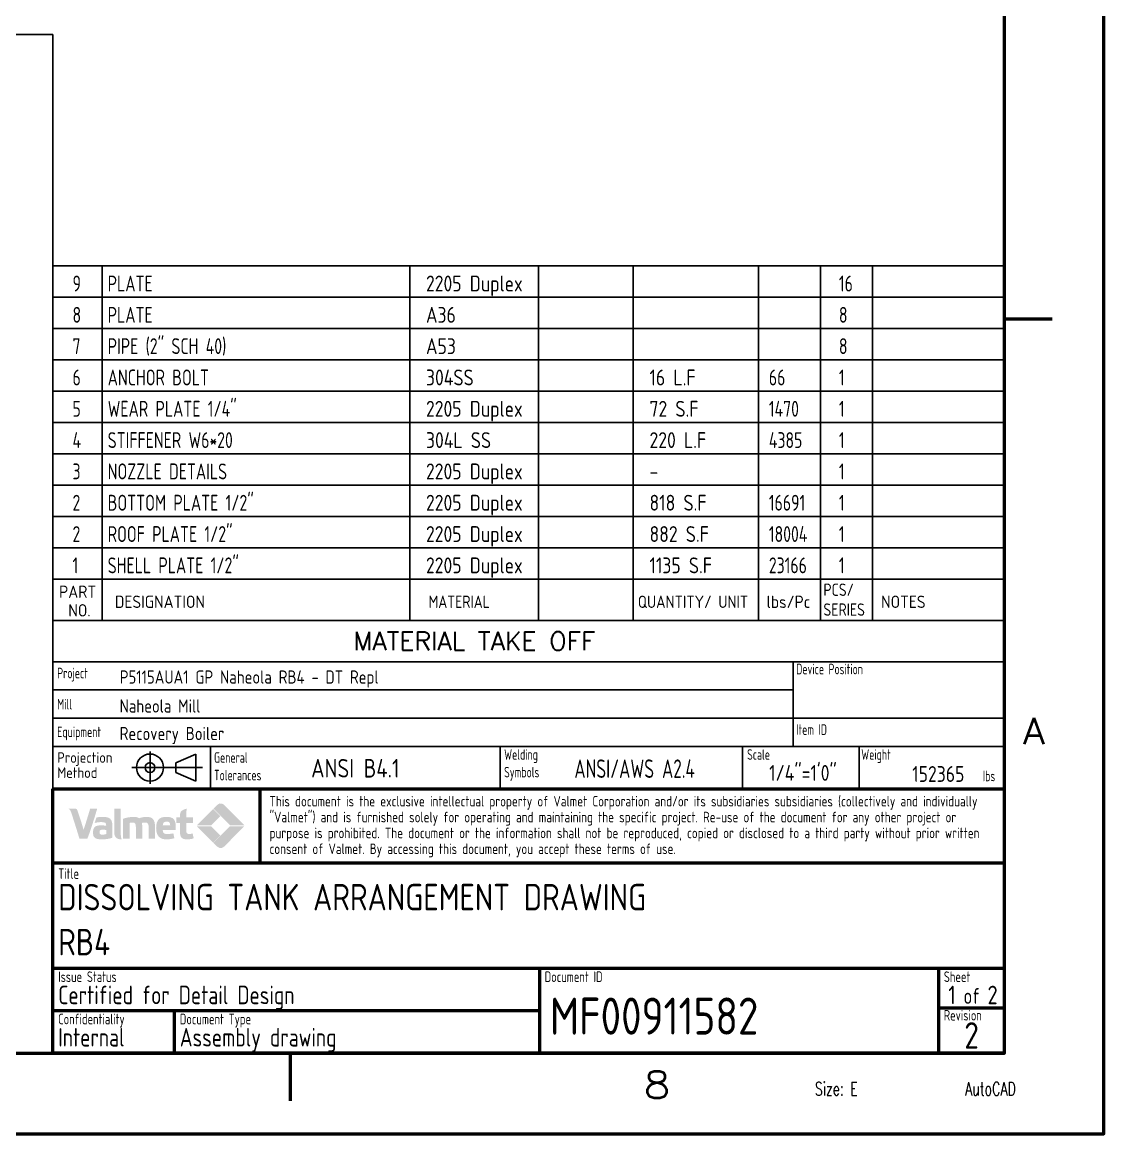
# Model space of a CAD drawing. Header units: inches. Extents: x 0 to 4731, y 0 to 1632.
# Drawn here: x 1725.4 to 2112, y 0 to 397.2 of the extents above; entities that cross this region are included whole.
import ezdxf
from ezdxf.enums import TextEntityAlignment as Align

# ---------------------------------------------------------------- set-up
doc = ezdxf.new("R2010")
doc.units = ezdxf.units.IN
doc.header["$LTSCALE"] = 48
doc.header["$MEASUREMENT"] = 0
for name, color, linetype, lineweight in [('AM_4', 93, 'Continuous', 25), ('AM_6', 140, 'Continuous', 35), ('AM_BOR', 255, 'Continuous', 50), ('Equipment-AM_0', 7, 'Continuous', 50)]:
    doc.layers.add(name, color=color, linetype=linetype, lineweight=lineweight)
doc.layers.add('Valmet text', color=9, linetype='Continuous')
for name, color, linetype, true_color in [('Valmet_logo_color_gray_solid', 7, 'Continuous', 0x4c4d4f), ('Valmet_logo_color_green_solid', 7, 'Continuous', 0x50b948), ('Valmet_logo_color_lightgray_solid', 7, 'Continuous', 0xbdbdbd)]:
    doc.layers.add(name, color=color, linetype=linetype, true_color=true_color)
doc.styles.add('ACISOTS', font='isocp.shx', dxfattribs={"width": 0.75, "height": 1})
doc.styles.add('KPOYTITLE', font='isocp.shx')
doc.styles.add('simplex', font='simplex.shx', dxfattribs={"width": 0.75})
doc.styles.add('SLDTEXTSTYLE0', font='ISOCP', dxfattribs={"width": 0.96})
doc.styles.get("Standard").update_dxf_attribs({"font": 'ROMANS.SHX', "width": 0.7})

# ---------------------------------------------------------------- blocks, each defined once
blk = doc.blocks.new('PE_FR_E')
at = {"layer": 'AM_BOR'}
for p, q in [((1098.85, 154.08), (1107.85, 154.08)), ((963.75, 15.25), (963.75, 6.25))]:
    blk.add_line(p, q, dxfattribs=at)
at = {"layer": 'AM_BOR', "color": 9}
blk.add_lwpolyline([(0, 0), (1117.6, 0), (1117.6, 863.6), (0, 863.6)], close=True, dxfattribs=at)
at = {"layer": 'AM_BOR'}
blk.add_lwpolyline([(18.75, 15.25), (1098.85, 15.25), (1098.85, 848.35), (18.75, 848.35)], close=True, dxfattribs=at)
at = {"layer": 'AM_BOR', "style": 'simplex'}
for s, width, p in [('A', 1.063492, (1104.38, 73.67)), ('8', 1.2, (1033.1, 6.75))]:
    blk.add_text(s, height=5, dxfattribs=dict(at, width=width)).set_placement(p, align=Align.CENTER)
at = {"layer": 'AM_BOR', "color": 9, "lineweight": 50, "char_height": 2.5, "attachment_point": 1}
for s, width, insert in [('Size: E', 17.0596, (1062.96, 9.76)), ('AutoCAD', 9.94, (1091.37, 9.76))]:
    blk.add_mtext_dynamic_manual_height_columns(s, width=width, gutter_width=0.875, heights=[0], dxfattribs=dict(at, insert=insert))
at = {"layer": 'AM_BOR', "width": 0.9, "flags": 9}
blk.add_attdef('PENSTYLE', text='', height=1, dxfattribs=at).set_placement((1116.99, 0.33), align=Align.BOTTOM_RIGHT)
blk = doc.blocks.new('SW_NOTE_2')
at = {"color": 0, "linetype": 'Continuous', "lineweight": 0, "char_height": 2, "attachment_point": 1, "style": 'SLDTEXTSTYLE0'}
for s, insert in [('Projection', (0, 2.58)), ('Method', (0, -0.28))]:
    blk.add_mtext(s, dxfattribs=dict(at, insert=insert))
blk = doc.blocks.new('PE_PROJECT')
at = {"color": 7, "linetype": 'Continuous', "lineweight": 25}
for p, q in [((-180, 8), (-180, 24)), ((-180, 24), (0, 24)), ((-40, 8), (-40, 24)), ((0, 8), (0, 24)), ((-180, 18.67), (-40, 18.67)), ((-180, 13.33), (-40, 13.33)), ((-40, 13.33), (0, 13.33)), ((-180, 8), (0, 8)), ((-180, 8), (0, 8)), ((-180, 0), (-180, 8)), ((-150.19, 0), (-150.19, 8)), ((-95.42, 0), (-95.42, 8)), ((-49.6, 0), (-49.6, 8)), ((-27.5, 0), (-27.5, 8)), ((0, 0), (0, 8)), ((0, 0), (0, 8)), ((-180, 0), (0, 0)), ((-180, 0), (0, 0))]:
    blk.add_line(p, q, dxfattribs=at)
at = {"layer": 'Valmet text', "color": 9}
for p, q in [((-161.64, 7.02), (-161.64, 0.92)), ((-156.75, 4.92), (-153, 6.56)), ((-153, 6.56), (-153, 4)), ((-156.75, 4), (-156.75, 4.92)), ((-165.1, 4), (-151.73, 4)), ((-156.75, 4), (-156.75, 3.08)), ((-156.75, 3.08), (-153, 1.44)), ((-153, 1.44), (-153, 4))]:
    blk.add_line(p, q, dxfattribs=at)
for radius in [2.56, 0.927]:
    blk.add_circle((-161.64, 4), radius, dxfattribs=at)
blk.add_blockref('SW_NOTE_2', (-179.18, 4.32), dxfattribs=at)
at = {"layer": 'AM_BOR', "color": 9, "style": 'ACISOTS', "flags": 3}
blk.add_attdef('VERSION', (-16.28, -5.66), '', height=2.5, dxfattribs=at)
at = {"layer": 'Valmet text', "color": 9, "style": 'ACISOTS'}
for s, height, width, p in [('Device Position', 2, 0.75, (-39.42, 21.63)), ('ANSI B4.1', 3.5, 0.9, (-131.17, 2.12))]:
    blk.add_text(s, height=height, dxfattribs=dict(at, width=width)).set_placement(p)
for s, insert, char_height, attachment_point in [('Project', (-179.18, 22.87), 2, 1), ('Mill', (-179.18, 16.98), 2, 1), ('Equipment', (-179.18, 11.75), 2, 1), ('Item ID', (-39.42, 12.18), 2, 1), ('General \\PTolerances', (-149.53, 6.9), 2, 1), ('Welding \\PSymbols', (-94.66, 7.47), 2, 1), ('Scale', (-48.7, 7.47), 2, 1), ('ANSI/AWS A2.4', (-81.38, 5.54), 3.5, 1), ('Ibs', (-1.78, 3.41), 2, 3)]:
    blk.add_mtext(s, dxfattribs=dict(at, insert=insert, char_height=char_height, attachment_point=attachment_point))
at = {"layer": 'Valmet text', "color": 132, "insert": (-27.12, 7.47), "char_height": 2, "attachment_point": 1, "style": 'ACISOTS'}
blk.add_mtext('Weight', dxfattribs=at)
at = {"layer": 'Valmet text', "color": 9, "style": 'ACISOTS', "width": 0.9}
for tag, p, height in [('PROJECT_FULL_NAME', (-167.37, 19.87), 2.5), ('D_P_1', (-39.51, 19.5), 2), ('MILL_NAME', (-167.39, 14.39), 2.5), ('D_P_2', (-39.51, 16.79), 2), ('D_P_3', (-39.51, 13.98), 2), ('EQUIPMENT_TYPE', (-167.39, 9.19), 2.5)]:
    blk.add_attdef(tag, p, '', height=height, dxfattribs=at)
blk.add_attdef('ITEM_ID', text='', height=2.5, dxfattribs=at).set_placement((-23.61, 10.29), align=Align.MIDDLE)
blk.add_attdef('GEN-TITLE-SCA', text='', height=3, dxfattribs=at).set_placement((-38.14, 1.49), align=Align.CENTER)
blk.add_attdef('WEIGHT', text='', height=3, dxfattribs=at).set_placement((-7.61, 1.28), align=Align.RIGHT)
blk = doc.blocks.new('VALMET_LOGO_Colour')
at = {"layer": 'Valmet_logo_color_gray_solid'}
h = blk.add_hatch(color=256, dxfattribs=at)
h.dxf.hatch_style = 1
edge = h.paths.add_edge_path()
edge.add_spline(control_points=[(-11.78, -2.22), (-11.31, -1.07), (-10.44, 1.75), (-10.1, 2.9)], knot_values=[7, 7, 7, 7, 8, 8, 8, 8], degree=3, periodic=0)
edge.add_spline(control_points=[(-10.1, 2.9), (-10.1, 2.9), (-11.3, 2.9), (-11.3, 2.9)], knot_values=[8, 8, 8, 8, 9, 9, 9, 9], degree=3, periodic=0)
edge.add_spline(control_points=[(-11.3, 2.9), (-11.55, 2.07), (-12.13, 0.14), (-12.42, -0.69)], knot_values=[9, 9, 9, 9, 10, 10, 10, 10], degree=3, periodic=0)
edge.add_spline(control_points=[(-12.42, -0.69), (-12.63, 0.1), (-13.19, 1.82), (-13.5, 2.69)], knot_values=[0, 0, 0, 0, 1, 1, 1, 1], degree=3, periodic=0)
edge.add_spline(control_points=[(-13.5, 2.69), (-13.53, 2.77), (-13.63, 2.9), (-13.75, 2.9)], knot_values=[1, 1, 1, 1, 2, 2, 2, 2], degree=3, periodic=0)
edge.add_line((-13.75, 2.9), (-14.94, 2.9))
edge.add_spline(control_points=[(-14.94, 2.9), (-14.94, 2.9), (-14.94, 2.85), (-14.94, 2.85)], knot_values=[3, 3, 3, 3, 4, 4, 4, 4], degree=3, periodic=0)
edge.add_spline(control_points=[(-14.94, 2.85), (-14.94, 2.85), (-14.71, 2.82), (-14.54, 2.31)], knot_values=[4, 4, 4, 4, 5, 5, 5, 5], degree=3, periodic=0)
edge.add_spline(control_points=[(-14.54, 2.31), (-14.2, 1.28), (-13.4, -1.26), (-13.12, -2.22)], knot_values=[5, 5, 5, 5, 6, 6, 6, 6], degree=3, periodic=0)
edge.add_spline(control_points=[(-13.12, -2.22), (-13.12, -2.22), (-11.78, -2.22), (-11.78, -2.22)], knot_values=[6, 6, 6, 6, 7, 7, 7, 7], degree=3, periodic=0)
edge = h.paths.add_edge_path()
edge.add_spline(control_points=[(-7.53, -2.04), (-7.53, -2.04), (-7.53, 0.1), (-7.53, 0.1)], knot_values=[0, 0, 0, 0, 1, 1, 1, 1], degree=3, periodic=0)
edge.add_spline(control_points=[(-7.53, 0.1), (-7.53, 1.18), (-8.04, 1.51), (-9.13, 1.51)], knot_values=[1, 1, 1, 1, 2, 2, 2, 2], degree=3, periodic=0)
edge.add_spline(control_points=[(-9.13, 1.51), (-9.67, 1.51), (-9.81, 1.49), (-10.23, 1.39)], knot_values=[2, 2, 2, 2, 3, 3, 3, 3], degree=3, periodic=0)
edge.add_spline(control_points=[(-10.23, 1.39), (-10.23, 1.39), (-10.54, 0.46), (-10.54, 0.46)], knot_values=[3, 3, 3, 3, 4, 4, 4, 4], degree=3, periodic=0)
edge.add_spline(control_points=[(-10.54, 0.46), (-10.24, 0.55), (-9.81, 0.62), (-9.39, 0.62)], knot_values=[4, 4, 4, 4, 5, 5, 5, 5], degree=3, periodic=0)
edge.add_spline(control_points=[(-9.39, 0.62), (-8.68, 0.62), (-8.57, 0.48), (-8.57, -0.02)], knot_values=[5, 5, 5, 5, 6, 6, 6, 6], degree=3, periodic=0)
edge.add_spline(control_points=[(-8.57, -0.02), (-8.84, 0.03), (-9.12, 0.07), (-9.39, 0.07)], knot_values=[6, 6, 6, 6, 7, 7, 7, 7], degree=3, periodic=0)
edge.add_spline(control_points=[(-9.39, 0.07), (-10.26, 0.07), (-10.81, -0.09), (-10.81, -1.12)], knot_values=[7, 7, 7, 7, 8, 8, 8, 8], degree=3, periodic=0)
edge.add_spline(control_points=[(-10.81, -1.12), (-10.81, -2.07), (-10.46, -2.32), (-9.26, -2.32)], knot_values=[8, 8, 8, 8, 9, 9, 9, 9], degree=3, periodic=0)
edge.add_spline(control_points=[(-9.26, -2.32), (-8.72, -2.32), (-8.02, -2.22), (-7.53, -2.04)], knot_values=[9, 9, 9, 9, 10, 10, 10, 10], degree=3, periodic=0)
edge = h.paths.add_edge_path(flags=16)
edge.add_spline(control_points=[(-9.17, -1.51), (-9.6, -1.51), (-9.69, -1.45), (-9.69, -1.08)], knot_values=[1, 1, 1, 1, 2, 2, 2, 2], degree=3, periodic=0)
edge.add_spline(control_points=[(-9.69, -1.08), (-9.69, -0.72), (-9.55, -0.68), (-9.16, -0.68)], knot_values=[2, 2, 2, 2, 3, 3, 3, 3], degree=3, periodic=0)
edge.add_spline(control_points=[(-9.16, -0.68), (-8.94, -0.68), (-8.73, -0.68), (-8.57, -0.73)], knot_values=[3, 3, 3, 3, 4, 4, 4, 4], degree=3, periodic=0)
edge.add_spline(control_points=[(-8.57, -0.73), (-8.57, -0.73), (-8.57, -1.41), (-8.57, -1.41)], knot_values=[4, 4, 4, 4, 5, 5, 5, 5], degree=3, periodic=0)
edge.add_spline(control_points=[(-8.57, -1.41), (-8.74, -1.48), (-8.96, -1.51), (-9.17, -1.51)], knot_values=[0, 0, 0, 0, 1, 1, 1, 1], degree=3, periodic=0)
edge = h.paths.add_edge_path()
edge.add_spline(control_points=[(-6.1, -1.17), (-6.1, -1.17), (-6.1, 2.9), (-6.1, 2.9)], knot_values=[4, 4, 4, 4, 5, 5, 5, 5], degree=3, periodic=0)
edge.add_spline(control_points=[(-6.1, 2.9), (-6.1, 2.9), (-7.2, 2.9), (-7.2, 2.9)], knot_values=[0, 0, 0, 0, 1, 1, 1, 1], degree=3, periodic=0)
edge.add_spline(control_points=[(-7.2, 2.9), (-7.2, 2.9), (-7.2, -1.19), (-7.2, -1.19)], knot_values=[1, 1, 1, 1, 2, 2, 2, 2], degree=3, periodic=0)
edge.add_spline(control_points=[(-7.2, -1.19), (-7.2, -2.48), (-5.93, -2.29), (-5.93, -2.29)], knot_values=[2, 2, 2, 2, 3, 3, 3, 3], degree=3, periodic=0)
edge.add_spline(control_points=[(-5.93, -2.29), (-6.08, -2), (-6.1, -1.51), (-6.1, -1.17)], knot_values=[3, 3, 3, 3, 4, 4, 4, 4], degree=3, periodic=0)
edge = h.paths.add_edge_path()
edge.add_spline(control_points=[(-4.6, -2.22), (-4.6, -2.22), (-4.6, 0.48), (-4.6, 0.48)], knot_values=[17, 17, 17, 17, 18, 18, 18, 18], degree=3, periodic=0)
edge.add_spline(control_points=[(-4.6, 0.48), (-4.45, 0.52), (-4.28, 0.54), (-4.12, 0.54)], knot_values=[0, 0, 0, 0, 1, 1, 1, 1], degree=3, periodic=0)
edge.add_spline(control_points=[(-4.12, 0.54), (-3.62, 0.54), (-3.52, 0.36), (-3.52, -0.3)], knot_values=[1, 1, 1, 1, 2, 2, 2, 2], degree=3, periodic=0)
edge.add_spline(control_points=[(-3.52, -0.3), (-3.52, -0.3), (-3.52, -2.22), (-3.52, -2.22)], knot_values=[2, 2, 2, 2, 3, 3, 3, 3], degree=3, periodic=0)
edge.add_spline(control_points=[(-3.52, -2.22), (-3.52, -2.22), (-2.43, -2.22), (-2.43, -2.22)], knot_values=[3, 3, 3, 3, 4, 4, 4, 4], degree=3, periodic=0)
edge.add_spline(control_points=[(-2.43, -2.22), (-2.43, -2.22), (-2.43, -0.21), (-2.43, -0.21)], knot_values=[4, 4, 4, 4, 5, 5, 5, 5], degree=3, periodic=0)
edge.add_spline(control_points=[(-2.43, -0.21), (-2.43, 0.06), (-2.46, 0.28), (-2.5, 0.48)], knot_values=[5, 5, 5, 5, 6, 6, 6, 6], degree=3, periodic=0)
edge.add_spline(control_points=[(-2.5, 0.48), (-2.32, 0.52), (-2.09, 0.54), (-1.95, 0.54)], knot_values=[6, 6, 6, 6, 7, 7, 7, 7], degree=3, periodic=0)
edge.add_spline(control_points=[(-1.95, 0.54), (-1.46, 0.54), (-1.35, 0.36), (-1.35, -0.3)], knot_values=[7, 7, 7, 7, 8, 8, 8, 8], degree=3, periodic=0)
edge.add_spline(control_points=[(-1.35, -0.3), (-1.35, -0.3), (-1.35, -2.22), (-1.35, -2.22)], knot_values=[8, 8, 8, 8, 9, 9, 9, 9], degree=3, periodic=0)
edge.add_spline(control_points=[(-1.35, -2.22), (-1.35, -2.22), (-0.26, -2.22), (-0.26, -2.22)], knot_values=[9, 9, 9, 9, 10, 10, 10, 10], degree=3, periodic=0)
edge.add_spline(control_points=[(-0.26, -2.22), (-0.26, -2.22), (-0.26, -0.21), (-0.26, -0.21)], knot_values=[10, 10, 10, 10, 11, 11, 11, 11], degree=3, periodic=0)
edge.add_spline(control_points=[(-0.26, -0.21), (-0.26, 1.09), (-0.71, 1.51), (-1.72, 1.51)], knot_values=[11, 11, 11, 11, 12, 12, 12, 12], degree=3, periodic=0)
edge.add_spline(control_points=[(-1.72, 1.51), (-2.13, 1.51), (-2.59, 1.41), (-2.98, 1.28)], knot_values=[12, 12, 12, 12, 13, 13, 13, 13], degree=3, periodic=0)
edge.add_spline(control_points=[(-2.98, 1.28), (-3.2, 1.44), (-3.5, 1.51), (-3.89, 1.51)], knot_values=[13, 13, 13, 13, 14, 14, 14, 14], degree=3, periodic=0)
edge.add_spline(control_points=[(-3.89, 1.51), (-4.54, 1.51), (-5.22, 1.36), (-5.69, 1.19)], knot_values=[14, 14, 14, 14, 15, 15, 15, 15], degree=3, periodic=0)
edge.add_spline(control_points=[(-5.69, 1.19), (-5.69, 1.19), (-5.69, -2.22), (-5.69, -2.22)], knot_values=[15, 15, 15, 15, 16, 16, 16, 16], degree=3, periodic=0)
edge.add_spline(control_points=[(-5.69, -2.22), (-5.69, -2.22), (-4.6, -2.22), (-4.6, -2.22)], knot_values=[16, 16, 16, 16, 17, 17, 17, 17], degree=3, periodic=0)
edge = h.paths.add_edge_path()
edge.add_spline(control_points=[(3.27, -0.73), (3.37, 1.14), (2.85, 1.51), (1.64, 1.51)], knot_values=[7, 7, 7, 7, 8, 8, 8, 8], degree=3, periodic=0)
edge.add_spline(control_points=[(1.64, 1.51), (0.6, 1.51), (-0.07, 1.08), (-0.07, -0.38)], knot_values=[0, 0, 0, 0, 1, 1, 1, 1], degree=3, periodic=0)
edge.add_spline(control_points=[(-0.07, -0.38), (-0.07, -1.88), (0.69, -2.32), (1.71, -2.32)], knot_values=[1, 1, 1, 1, 2, 2, 2, 2], degree=3, periodic=0)
edge.add_spline(control_points=[(1.71, -2.32), (2.12, -2.32), (2.66, -2.24), (3.03, -2.12)], knot_values=[2, 2, 2, 2, 3, 3, 3, 3], degree=3, periodic=0)
edge.add_spline(control_points=[(3.03, -2.12), (3.03, -2.12), (2.86, -1.29), (2.86, -1.29)], knot_values=[3, 3, 3, 3, 4, 4, 4, 4], degree=3, periodic=0)
edge.add_spline(control_points=[(2.86, -1.29), (2.59, -1.36), (2.12, -1.41), (1.85, -1.41)], knot_values=[4, 4, 4, 4, 5, 5, 5, 5], degree=3, periodic=0)
edge.add_spline(control_points=[(1.85, -1.41), (1.33, -1.41), (1.06, -1.31), (1.05, -0.73)], knot_values=[5, 5, 5, 5, 6, 6, 6, 6], degree=3, periodic=0)
edge.add_spline(control_points=[(1.05, -0.73), (1.05, -0.73), (3.27, -0.73), (3.27, -0.73)], knot_values=[6, 6, 6, 6, 7, 7, 7, 7], degree=3, periodic=0)
edge = h.paths.add_edge_path(flags=16)
edge.add_spline(control_points=[(2.32, 0.08), (2.32, 0.08), (1.06, 0.08), (1.06, 0.08)], knot_values=[0, 0, 0, 0, 1, 1, 1, 1], degree=3, periodic=0)
edge.add_spline(control_points=[(1.06, 0.08), (1.12, 0.54), (1.26, 0.69), (1.72, 0.69)], knot_values=[1, 1, 1, 1, 2, 2, 2, 2], degree=3, periodic=0)
edge.add_spline(control_points=[(1.72, 0.69), (2.14, 0.69), (2.31, 0.58), (2.32, 0.08)], knot_values=[2, 2, 2, 2, 3, 3, 3, 3], degree=3, periodic=0)
edge = h.paths.add_edge_path()
edge.add_spline(control_points=[(5.07, -0.88), (5.07, -0.88), (5.07, 0.48), (5.07, 0.48)], knot_values=[15, 15, 15, 15, 16, 16, 16, 16], degree=3, periodic=0)
edge.add_spline(control_points=[(5.07, 0.48), (5.07, 0.48), (6.2, 0.48), (6.2, 0.48)], knot_values=[16, 16, 16, 16, 17, 17, 17, 17], degree=3, periodic=0)
edge.add_spline(control_points=[(6.2, 0.48), (6.2, 0.48), (6.2, 1.41), (6.2, 1.41)], knot_values=[0, 0, 0, 0, 1, 1, 1, 1], degree=3, periodic=0)
edge.add_spline(control_points=[(6.2, 1.41), (6.2, 1.41), (5.07, 1.41), (5.07, 1.41)], knot_values=[1, 1, 1, 1, 2, 2, 2, 2], degree=3, periodic=0)
edge.add_spline(control_points=[(5.07, 1.41), (5.07, 1.41), (5.07, 2.02), (5.07, 2.03)], knot_values=[2, 2, 2, 2, 3, 3, 3, 3], degree=3, periodic=0)
edge.add_spline(control_points=[(5.07, 2.03), (5.07, 2.57), (5.14, 2.9), (5.14, 2.9)], knot_values=[3, 3, 3, 3, 4, 4, 4, 4], degree=3, periodic=0)
edge.add_spline(control_points=[(5.14, 2.9), (5.14, 2.9), (3.97, 2.75), (3.97, 1.95)], knot_values=[4, 4, 4, 4, 5, 5, 5, 5], degree=3, periodic=0)
edge.add_spline(control_points=[(3.97, 1.95), (3.97, 1.95), (3.97, 1.41), (3.97, 1.41)], knot_values=[5, 5, 5, 5, 6, 6, 6, 6], degree=3, periodic=0)
edge.add_spline(control_points=[(3.97, 1.41), (3.97, 1.41), (3.38, 1.41), (3.38, 1.41)], knot_values=[6, 6, 6, 6, 7, 7, 7, 7], degree=3, periodic=0)
edge.add_spline(control_points=[(3.38, 1.41), (3.38, 1.41), (3.38, 0.48), (3.38, 0.48)], knot_values=[7, 7, 7, 7, 8, 8, 8, 8], degree=3, periodic=0)
edge.add_spline(control_points=[(3.38, 0.48), (3.38, 0.48), (3.97, 0.48), (3.97, 0.48)], knot_values=[8, 8, 8, 8, 9, 9, 9, 9], degree=3, periodic=0)
edge.add_spline(control_points=[(3.97, 0.48), (3.97, 0.48), (3.97, -0.99), (3.97, -0.99)], knot_values=[9, 9, 9, 9, 10, 10, 10, 10], degree=3, periodic=0)
edge.add_spline(control_points=[(3.97, -0.99), (3.97, -2.08), (4.42, -2.32), (5.22, -2.32)], knot_values=[10, 10, 10, 10, 11, 11, 11, 11], degree=3, periodic=0)
edge.add_spline(control_points=[(5.22, -2.32), (5.61, -2.32), (6.05, -2.25), (6.32, -2.14)], knot_values=[11, 11, 11, 11, 12, 12, 12, 12], degree=3, periodic=0)
edge.add_spline(control_points=[(6.32, -2.14), (6.32, -2.14), (6.14, -1.3), (6.14, -1.3)], knot_values=[12, 12, 12, 12, 13, 13, 13, 13], degree=3, periodic=0)
edge.add_spline(control_points=[(6.14, -1.3), (5.97, -1.36), (5.78, -1.4), (5.56, -1.4)], knot_values=[13, 13, 13, 13, 14, 14, 14, 14], degree=3, periodic=0)
edge.add_spline(control_points=[(5.56, -1.4), (5.17, -1.4), (5.07, -1.25), (5.07, -0.88)], knot_values=[14, 14, 14, 14, 15, 15, 15, 15], degree=3, periodic=0)
at = {"layer": 'Valmet_logo_color_green_solid'}
h = blk.add_hatch(color=256, dxfattribs=at)
h.dxf.hatch_style = 1
edge = h.paths.add_edge_path()
edge.add_spline(control_points=[(11.5, -3.54), (11.5, -3.54), (14.94, -0.09), (14.94, -0.09)], knot_values=[3, 3, 3, 3, 4, 4, 4, 4], degree=3, periodic=0)
edge.add_spline(control_points=[(14.94, -0.09), (14.94, -0.09), (12.5, -0.09), (12.5, -0.09)], knot_values=[4, 4, 4, 4, 5, 5, 5, 5], degree=3, periodic=0)
edge.add_spline(control_points=[(12.5, -0.09), (12.5, -0.09), (9.68, -2.91), (9.68, -2.91)], knot_values=[0, 0, 0, 0, 1, 1, 1, 1], degree=3, periodic=0)
edge.add_spline(control_points=[(9.68, -2.91), (9.68, -2.91), (10.3, -3.54), (10.3, -3.54)], knot_values=[1, 1, 1, 1, 2, 2, 2, 2], degree=3, periodic=0)
edge.add_spline(control_points=[(10.3, -3.54), (10.9, -4.13), (11.5, -3.54), (11.5, -3.54)], knot_values=[2, 2, 2, 2, 3, 3, 3, 3], degree=3, periodic=0)
edge = h.paths.add_edge_path()
edge.add_spline(control_points=[(14.94, 0.09), (14.94, 0.09), (11.5, 3.54), (11.5, 3.54)], knot_values=[0, 0, 0, 0, 1, 1, 1, 1], degree=3, periodic=0)
edge.add_spline(control_points=[(11.5, 3.54), (11.5, 3.54), (10.9, 4.13), (10.3, 3.54)], knot_values=[1, 1, 1, 1, 2, 2, 2, 2], degree=3, periodic=0)
edge.add_spline(control_points=[(10.3, 3.54), (10.3, 3.54), (9.68, 2.91), (9.68, 2.91)], knot_values=[2, 2, 2, 2, 3, 3, 3, 3], degree=3, periodic=0)
edge.add_spline(control_points=[(9.68, 2.91), (9.68, 2.91), (12.5, 0.09), (12.5, 0.09)], knot_values=[3, 3, 3, 3, 4, 4, 4, 4], degree=3, periodic=0)
edge.add_spline(control_points=[(12.5, 0.09), (12.5, 0.09), (14.94, 0.09), (14.94, 0.09)], knot_values=[4, 4, 4, 4, 5, 5, 5, 5], degree=3, periodic=0)
at = {"layer": 'Valmet_logo_color_lightgray_solid'}
h = blk.add_hatch(color=256, dxfattribs=at)
h.dxf.hatch_style = 1
h.paths.add_polyline_path([(10.85, 1.64), (9.63, 2.86), (6.86, 0.09), (9.3, 0.09)])
h.paths.add_polyline_path([(9.3, -0.09), (6.86, -0.09), (9.63, -2.86), (10.85, -1.64)])
blk = doc.blocks.new('PE_TITLE')
at = {"layer": 'AM_BOR', "color": 7}
for p, q in [((-180, 0), (-180, 50)), ((-180, 50), (0, 50)), ((-140.8, 36), (-140.8, 50)), ((0, 0), (0, 50)), ((-180, 36), (0, 36)), ((0, 16), (-180, 16)), ((-88, 16), (-88, 0)), ((-12.5, 16.01), (-12.5, 0)), ((0, 8.5), (-12.5, 8.5)), ((-88, 8), (-180, 8)), ((-157, 0), (-157, 8)), ((0, 0), (-180, 0))]:
    blk.add_line(p, q, dxfattribs=at)
at = {"layer": 'AM_BOR', "xscale": 1.111439157085467, "yscale": 1.111439157085467, "zscale": 1.111439157085467}
blk.add_blockref('VALMET_LOGO_Colour', (-160.4, 43), dxfattribs=at)
at = {"color": 8, "width": 0.9}
for tag, p, height, flags in [('ITEM', (-40.51, 12.87), 2.5, 9), ('COMMODITY_CODE', (-179.28, -2.6), 1.5, 1), ('REFERENCE_ITEM', (-162.2, -2.83), 1.5, 1), ('PURCHASE_STATISTICS_GROUP', (-146.95, -2.83), 1.5, 1), ('CUSTOMER_BOM_TYPE', (-119.31, -2.83), 1.5, 1), ('ITEM_GROUP', (-98.66, -2.83), 1.5, 1), ('PARENT_ITEM_ID', (-87.22, -2.83), 1.5, 1), ('PARENT_REVISION', (-71.02, -3.15), 1.5, 1), ('TECHNICAL_DESIGNATION', (-54.47, -3.08), 1.5, 1), ('PROJNR', (-33.09, -3.08), 1.5, 1)]:
    blk.add_attdef(tag, p, '', height=height, dxfattribs=dict(at, flags=flags))
at = {"layer": 'AM_BOR', "color": 9, "style": 'ACISOTS', "width": 0.8}
for s, p in [('Title', (-179, 32.95)), ('Issue Status', (-179, 13.45)), ('Document ID', (-87, 13.45)), ('Sheet', (-11.5, 13.45)), ('Confidentiality', (-179, 5.45)), ('Document Type', (-156, 5.45)), ('Revision', (-11.5, 6.16))]:
    blk.add_text(s, height=2, dxfattribs=at).set_placement(p)
at = {"layer": 'AM_BOR', "color": 9, "style": 'ACISOTS', "width": 0.85}
blk.add_text('of', height=3, dxfattribs=at).set_placement((-6.22, 9.31), align=Align.CENTER)
at = {"layer": 'AM_BOR', "color": 9, "insert": (-139.04, 48.64), "char_height": 2.00003, "width": 137.4804, "attachment_point": 1, "line_spacing_factor": 0.9, "style": 'ACISOTS'}
blk.add_mtext('{\\W0.85;This document is the exclusive intellectual property of Valmet Corporation and/or its subsidiaries subsidiaries (collectively and individually "Valmet") and is furnished solely for operating and maintaining the specific project. Re-use of the document for any other project or purpose is prohibited. The document or the information shall not be reproduced, copied or disclosed to a third party without prior written consent of Valmet. By accessing this document, you accept these terms of use.}', dxfattribs=at)
at = {"layer": 'AM_BOR', "color": 7, "linetype": 'Continuous', "style": 'ACISOTS', "width": 0.9}
for tag, p in [('TITLE_ENG_R1', (-179, 27)), ('TITLE_ENG_R2', (-88.99, 27)), ('TITLE_OLANG_R1', (-179, 18.5)), ('TITLE_OLANG_R2', (-89, 18.5))]:
    blk.add_attdef(tag, p, '', height=5, dxfattribs=at)
at = {"layer": 'AM_BOR', "color": 9, "style": 'ACISOTS', "width": 0.85}
for tag, p in [('ISSUE_STATUS', (-179, 9.25)), ('CONFIDENTIALITY', (-179, 1.25)), ('DOC_TYPE', (-156, 1.25))]:
    blk.add_attdef(tag, p, '', height=3.5, dxfattribs=at)
at = {"layer": 'AM_BOR', "color": 9, "style": 'ACISOTS', "width": 0.9}
for tag, p in [('SHEET_X_OF', (-9.95, 9.25)), ('SHEET_NO', (-2.28, 9.25))]:
    blk.add_attdef(tag, text='', height=3.5, dxfattribs=at).set_placement(p, align=Align.CENTER)
at = {"layer": 'AM_BOR', "color": 7, "style": 'ACISOTS', "width": 0.9}
blk.add_attdef('DOC_ID', (-86, 3.5), '', height=7, dxfattribs=at)
blk.add_attdef('REVISION', text='', height=5, dxfattribs=at).set_placement((-6.25, 0.85), align=Align.CENTER)
at = {"layer": 'AM_BOR', "color": 9, "style": 'ACISOTS', "flags": 3}
blk.add_attdef('VERSION', (-14.95, -3.39), '', height=2.5, dxfattribs=at)

msp = doc.modelspace()

# ---------------------------------------------------------------- linework, layer by layer
at = {"layer": 'AM_4'}
for p, q in [((35.433072, 392.888026), (1736.409396, 392.888026)), ((1736.409396, 183.450543), (1736.409396, 392.888026)), ((1736.409396, 310.153809), (2076.566896, 310.153809)), ((1754.036075, 310.153809), (1754.036075, 183.450543)), ((1863.956264, 310.153809), (1863.956264, 183.450543)), ((1909.928737, 310.153809), (1909.928737, 183.450543)), ((1943.848674, 310.153809), (1943.848674, 183.450543)), ((1988.560097, 310.153809), (1988.560097, 183.450543)), ((2010.756006, 310.153809), (2010.756006, 183.450543)), ((2029.316988, 310.153809), (2029.316988, 183.450543)), ((1736.409396, 298.962428), (2076.566896, 298.962428)), ((2076.566871, 298.962428), (2076.566871, 183.450543)), ((1736.409396, 287.771047), (2076.566896, 287.771047)), ((1736.409396, 276.579666), (2076.566896, 276.579666)), ((1736.409396, 265.388284), (2076.566896, 265.388284)), ((1736.409396, 254.196903), (2076.566896, 254.196903)), ((1736.409396, 243.005522), (2076.566896, 243.005522)), ((1736.409396, 231.814141), (2076.566896, 231.814141)), ((1736.409396, 220.62276), (2076.566896, 220.62276)), ((1736.409396, 209.431379), (2076.566896, 209.431379)), ((2076.566871, 198.239998), (1736.409396, 198.239998)), ((2076.566871, 183.450543), (1736.409396, 183.450543))]:
    msp.add_line(p, q, dxfattribs=at)
msp.add_lwpolyline([(2076.566871, 183.450543), (2076.566871, 168.661416), (1736.409396, 168.661416), (1736.409396, 183.450543)], close=True, dxfattribs=at)

# ---------------------------------------------------------------- block references
at = {"layer": 'Equipment-AM_0', "lineweight": 0, "xscale": 1.88976377952768, "yscale": 1.88976377952768, "zscale": 1.88976377952768}
msp.add_blockref('PE_FR_E', (0, 0), dxfattribs=at)
for name, p, values in [('PE_PROJECT', (2076.566878, 123.311076), {'WEIGHT': '152365', 'GEN-TITLE-SCA': '1/4"=1\'0"', 'MILL_NAME': 'Naheola Mill', 'EQUIPMENT_TYPE': 'Recovery Boiler', 'PROJECT_FULL_NAME': 'P5115AUA1 GP Naheola RB4 - DT Repl'}), ('PE_TITLE', (2076.566878, 28.818896), {'TITLE_ENG_R1': 'DISSOLVING TANK ARRANGEMENT DRAWING', 'TITLE_OLANG_R1': 'RB4', 'DOC_ID': 'MF00911582', 'REVISION': '2', 'ISSUE_STATUS': 'Certified for Detail Design', 'CONFIDENTIALITY': 'Internal', 'DOC_TYPE': 'Assembly drawing', 'SHEET_X_OF': '1', 'SHEET_NO': '2'})]:
    msp.add_blockref(name, p, dxfattribs=at).add_auto_attribs(values)

# ---------------------------------------------------------------- texts
at = {"layer": 'AM_6', "style": 'KPOYTITLE'}
for s, height, width, p in [('9', 5.669291, 0.8, (1743.41747, 301.016519)), ('PLATE', 5.6692912, 0.8, (1755.976888, 301.016519)), ('2205 Duplex', 5.66929125, 0.9, (1869.747853, 301.016519)), ('16', 5.6692912, 0.8, (2017.333545, 301.016519)), ('8', 5.669291, 0.8, (1743.41747, 289.825138)), ('PLATE', 5.6692912, 0.8, (1755.976888, 289.825138)), ('A36', 5.6692912, 0.9, (1869.747853, 289.825138)), ('8', 5.669291, 0.8, (2017.333545, 289.825138)), ('7', 5.669291, 0.8, (1743.41747, 278.633757)), ('PIPE (2" SCH 40)', 5.66929125, 0.8, (1755.976888, 278.633757)), ('A53', 5.6692912, 0.9, (1869.747853, 278.633757)), ('8', 5.669291, 0.8, (2017.333545, 278.633757)), ('6', 5.669291, 0.8, (1743.41747, 267.442376)), ('ANCHOR BOLT', 5.66929125, 0.8, (1755.976888, 267.442376)), ('304SS', 5.6692912, 0.9, (1869.747853, 267.442376)), ('16 L.F', 5.6692912, 0.9, (1949.640262, 267.442376)), ('66', 5.6692912, 0.8, (1992.303642, 267.442376)), ('1', 5.669291, 0.8, (2017.333545, 267.442376)), ('WEAR PLATE 1/4"', 5.66929125, 0.8, (1755.976888, 256.250994)), ('5', 5.669291, 0.8, (1743.41747, 256.250994)), ('2205 Duplex', 5.66929125, 0.9, (1869.747853, 256.250994)), ('72 S.F', 5.6692912, 0.9, (1949.640262, 256.250994)), ('1470', 5.6692912, 0.8, (1992.303642, 256.250994)), ('1', 5.669291, 0.8, (2017.333545, 256.250994)), ('4', 5.669291, 0.8, (1743.41747, 245.059613)), ('STIFFENER W6*20', 5.66929125, 0.8, (1755.976888, 245.059613)), ('304L SS', 5.6692912, 0.9, (1869.747853, 245.059613)), ('220 L.F', 5.6692912, 0.9, (1949.640262, 245.059613)), ('4385', 5.6692912, 0.8, (1992.303642, 245.059613)), ('1', 5.669291, 0.8, (2017.333545, 245.059613)), ('3', 5.669291, 0.8, (1743.41747, 233.868232)), ('NOZZLE DETAILS ', 5.66929125, 0.8, (1755.976888, 233.868232)), ('2205 Duplex', 5.66929125, 0.9, (1869.747853, 233.868232)), ('1', 5.669291, 0.8, (2017.333545, 233.868232)), ('-', 5.669291, 0.9, (1949.640262, 233.868232)), ('2', 5.669291, 0.8, (1743.41747, 222.676851)), ('BOTTOM PLATE 1/2"', 5.66929125, 0.8, (1755.976888, 222.676851)), ('2205 Duplex', 5.66929125, 0.9, (1869.747853, 222.676851)), ('818 S.F', 5.6692912, 0.9, (1949.640262, 222.676851)), ('16691', 5.6692912, 0.8, (1992.303642, 222.676851)), ('1', 5.669291, 0.8, (2017.333545, 222.676851)), ('2', 5.669291, 0.8, (1743.41747, 211.48547)), ('ROOF PLATE 1/2"', 5.66929125, 0.8, (1755.976888, 211.48547)), ('2205 Duplex', 5.66929125, 0.9, (1869.747853, 211.48547)), ('882 S.F', 5.6692912, 0.9, (1949.640262, 211.48547)), ('18004', 5.6692912, 0.8, (1992.303642, 211.48547)), ('1', 5.669291, 0.8, (2017.333545, 211.48547)), ('SHELL PLATE 1/2"', 5.66929125, 0.8, (1755.976888, 200.294089)), ('1', 5.669291, 0.8, (1743.41747, 200.294089)), ('2205 Duplex', 5.66929125, 0.9, (1869.747853, 200.294089)), ('1135 S.F', 5.6692912, 0.9, (1949.640262, 200.294089)), ('23166', 5.6692912, 0.8, (1992.303642, 200.294089)), ('1', 5.669291, 0.8, (2017.333545, 200.294089)), ('PCS/', 4.4094487, 0.9, (2011.794913, 192.211963)), ('MATERIAL', 4.4094487, 0.9, (1870.669801, 187.907409)), ('QUANTITY/ UNIT', 4.40944875, 0.95, (1945.462441, 187.907409)), ('SERIES', 4.4094487, 0.9, (2011.794913, 185.125747))]:
    msp.add_text(s, height=height, dxfattribs=dict(at, width=width)).set_placement(p)
for s, height, p in [('PART', 4.4094487, (1738.625949, 191.503291)), ('DESIGNATION', 4.40944875, (1758.552192, 187.907409)), ('lbs/Pc', 4.4094487, (1991.470881, 187.907409)), ('NOTES', 4.4094487, (2032.410652, 187.907409)), ('NO.', 4.4094487, (1741.904964, 184.857654))]:
    msp.add_text(s, height=height, dxfattribs=at).set_placement(p)
at = {"layer": 'AM_6'}
msp.add_text('MATERIAL TAKE OFF ', height=6.61417307, dxfattribs=at).set_placement((1889.283217, 172.765631), align=Align.CENTER)

doc.saveas('drawing.dxf')
